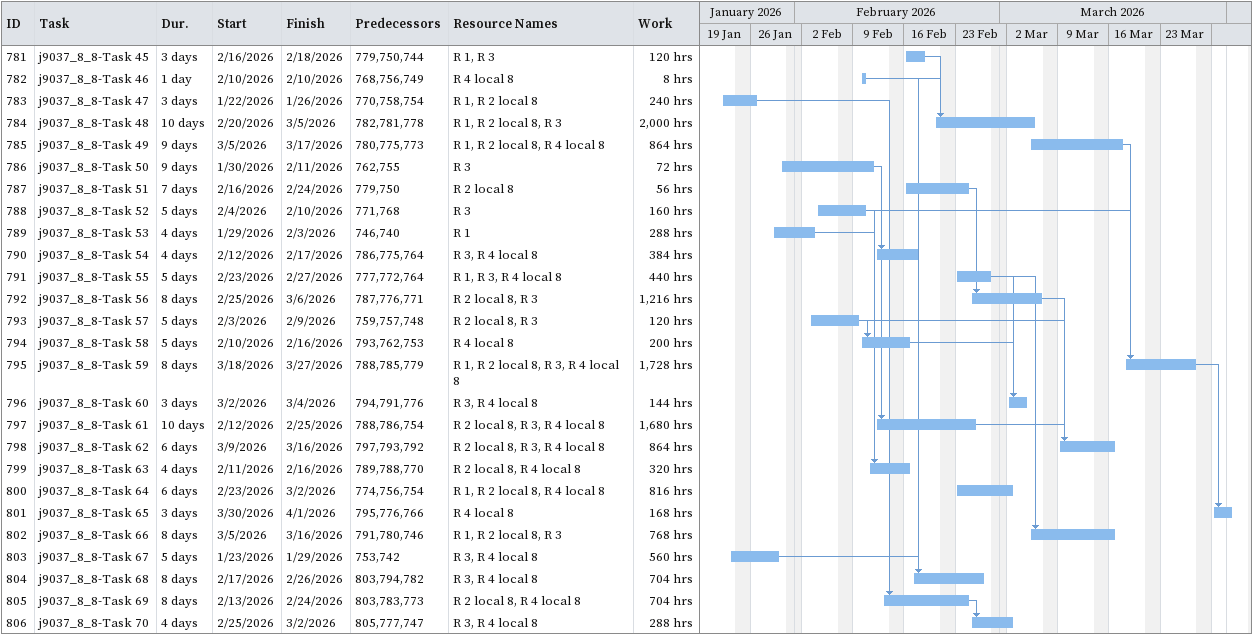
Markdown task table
| ID | Task | Duration | Start | Finish | Predecessors | Resources | Work (h) |
|---|---|---|---|---|---|---|---|
| 781 | j9037_8_8-Task 45 | 3d | 2026-02-16 | 2026-02-18 | 779, 750, 744 | R 1, R 3 | 120 |
| 782 | j9037_8_8-Task 46 | 1d | 2026-02-10 | 2026-02-10 | 768, 756, 749 | R 4 local 8 | 8 |
| 783 | j9037_8_8-Task 47 | 3d | 2026-01-22 | 2026-01-26 | 770, 758, 754 | R 1, R 2 local 8 | 240 |
| 784 | j9037_8_8-Task 48 | 10d | 2026-02-20 | 2026-03-05 | 782, 781, 778 | R 1, R 2 local 8, R 3 | 2000 |
| 785 | j9037_8_8-Task 49 | 9d | 2026-03-05 | 2026-03-17 | 780, 775, 773 | R 1, R 2 local 8, R 4 local 8 | 864 |
| 786 | j9037_8_8-Task 50 | 9d | 2026-01-30 | 2026-02-11 | 762, 755 | R 3 | 72 |
| 787 | j9037_8_8-Task 51 | 7d | 2026-02-16 | 2026-02-24 | 779, 750 | R 2 local 8 | 56 |
| 788 | j9037_8_8-Task 52 | 5d | 2026-02-04 | 2026-02-10 | 771, 768 | R 3 | 160 |
| 789 | j9037_8_8-Task 53 | 4d | 2026-01-29 | 2026-02-03 | 746, 740 | R 1 | 288 |
| 790 | j9037_8_8-Task 54 | 4d | 2026-02-12 | 2026-02-17 | 786, 775, 764 | R 3, R 4 local 8 | 384 |
| 791 | j9037_8_8-Task 55 | 5d | 2026-02-23 | 2026-02-27 | 777, 772, 764 | R 1, R 3, R 4 local 8 | 440 |
| 792 | j9037_8_8-Task 56 | 8d | 2026-02-25 | 2026-03-06 | 787, 776, 771 | R 2 local 8, R 3 | 1216 |
| 793 | j9037_8_8-Task 57 | 5d | 2026-02-03 | 2026-02-09 | 759, 757, 748 | R 2 local 8, R 3 | 120 |
| 794 | j9037_8_8-Task 58 | 5d | 2026-02-10 | 2026-02-16 | 793, 762, 753 | R 4 local 8 | 200 |
| 795 | j9037_8_8-Task 59 | 8d | 2026-03-18 | 2026-03-27 | 788, 785, 779 | R 1, R 2 local 8, R 3, R 4 local 8 | 1728 |
| 796 | j9037_8_8-Task 60 | 3d | 2026-03-02 | 2026-03-04 | 794, 791, 776 | R 3, R 4 local 8 | 144 |
| 797 | j9037_8_8-Task 61 | 10d | 2026-02-12 | 2026-02-25 | 788, 786, 754 | R 2 local 8, R 3, R 4 local 8 | 1680 |
| 798 | j9037_8_8-Task 62 | 6d | 2026-03-09 | 2026-03-16 | 797, 793, 792 | R 2 local 8, R 3, R 4 local 8 | 864 |
| 799 | j9037_8_8-Task 63 | 4d | 2026-02-11 | 2026-02-16 | 789, 788, 770 | R 2 local 8, R 4 local 8 | 320 |
| 800 | j9037_8_8-Task 64 | 6d | 2026-02-23 | 2026-03-02 | 774, 756, 754 | R 1, R 2 local 8, R 4 local 8 | 816 |
| 801 | j9037_8_8-Task 65 | 3d | 2026-03-30 | 2026-04-01 | 795, 776, 766 | R 4 local 8 | 168 |
| 802 | j9037_8_8-Task 66 | 8d | 2026-03-05 | 2026-03-16 | 791, 780, 746 | R 1, R 2 local 8, R 3 | 768 |
| 803 | j9037_8_8-Task 67 | 5d | 2026-01-23 | 2026-01-29 | 753, 742 | R 3, R 4 local 8 | 560 |
| 804 | j9037_8_8-Task 68 | 8d | 2026-02-17 | 2026-02-26 | 803, 794, 782 | R 3, R 4 local 8 | 704 |
| 805 | j9037_8_8-Task 69 | 8d | 2026-02-13 | 2026-02-24 | 803, 783, 773 | R 2 local 8, R 4 local 8 | 704 |
| 806 | j9037_8_8-Task 70 | 4d | 2026-02-25 | 2026-03-02 | 805, 777, 747 | R 3, R 4 local 8 | 288 |
